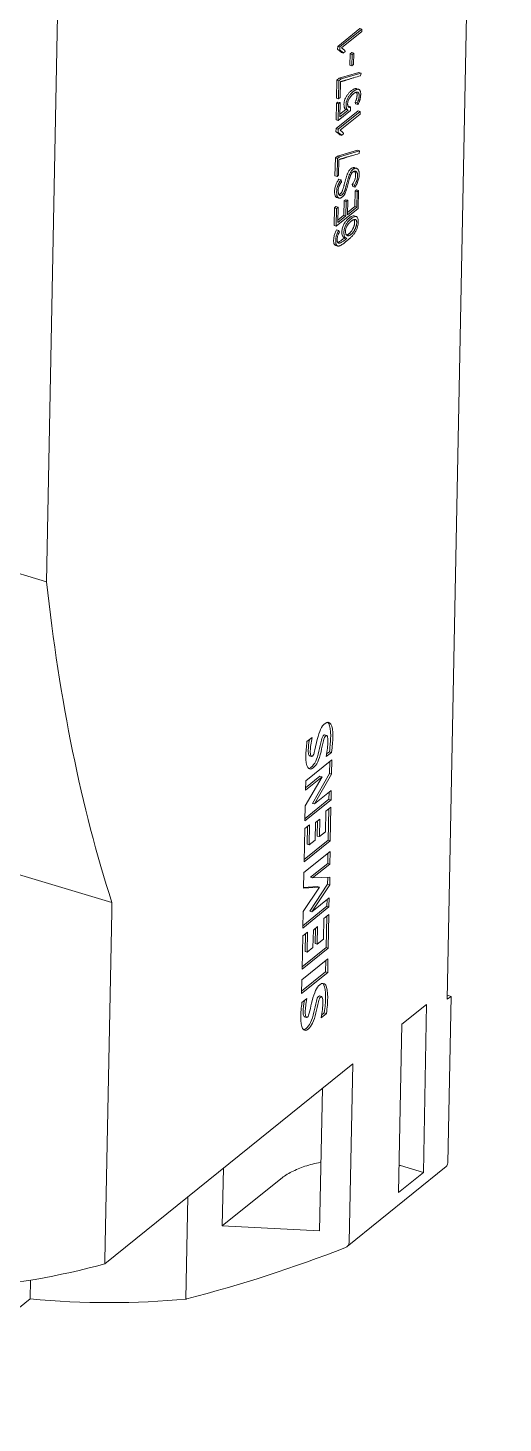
# Model space of a CAD drawing. Header units: inches. Extents: x 9220 to 92460, y -39241 to 4813.
# Drawn here: x 74517.2 to 74537.8, y -33019.7 to -32958.9 of the extents above; entities that cross this region are included whole.
import ezdxf

# ---------------------------------------------------------------- set-up
doc = ezdxf.new("R2010")
doc.units = ezdxf.units.IN
doc.header["$MEASUREMENT"] = 0

# ---------------------------------------------------------------- blocks, each defined once
blk = doc.blocks.new('A$C24EF5112')
at = {"color": 0, "linetype": 'Continuous', "lineweight": 0, "extrusion": (1.17636e-17, 0.017452, 0.999848)}
for p, q in [((-92.04, 20.25), (-85.83, 339.69)), ((-132.43, 284.98), (-136.67, 66.76)), ((-101.79, 128.4), (-104.25, 126.41)), ((-101.56, 128.33), (-104.02, 126.34)), ((-103.81, 126.24), (-101.56, 128.05)), ((-101.79, 128.4), (-101.56, 128.33)), ((-101.56, 128.05), (-101.56, 128.33)), ((-104.25, 126.41), (-104.26, 126.06)), ((-104.26, 126.06), (-104.02, 125.99)), ((-104.26, 126.06), (-104.23, 126.05)), ((-104.25, 126.41), (-104.02, 126.34)), ((-104.02, 126.34), (-104.02, 125.99)), ((-104.02, 125.99), (-104, 125.98)), ((-103.83, 125.74), (-103.83, 125.72)), ((-103.6, 125.65), (-103.83, 125.72)), ((-103.61, 125.67), (-103.43, 125.83)), ((-103.6, 125.65), (-103.6, 125.67)), ((-102.86, 125.58), (-102.89, 124.31)), ((-102.69, 125.72), (-102.86, 125.58)), ((-102.86, 125.58), (-102.63, 125.51)), ((-102.69, 125.72), (-102.46, 125.65)), ((-102.63, 125.51), (-102.66, 124.24)), ((-102.66, 124.24), (-102.48, 124.39)), ((-102.46, 125.65), (-102.63, 125.51)), ((-102.48, 124.39), (-102.46, 125.65)), ((-104.09, 122.85), (-104.34, 122.65)), ((-101.88, 123.51), (-104.09, 122.85)), ((-104.09, 122.85), (-103.86, 122.78)), ((-101.65, 123.44), (-103.86, 122.78)), ((-102.89, 124.31), (-102.66, 124.24)), ((-101.88, 123.51), (-101.65, 123.44)), ((-101.71, 123.13), (-101.65, 123.44)), ((-104.34, 122.65), (-104.38, 120.65)), ((-104.34, 122.65), (-104.11, 122.58)), ((-104.11, 122.58), (-104.15, 120.58)), ((-103.86, 122.78), (-104.11, 122.58)), ((-103.97, 120.72), (-103.94, 122.44)), ((-103.94, 122.44), (-103.89, 122.48)), ((-102.15, 121.69), (-101.92, 121.62)), ((-104.39, 120.07), (-104.42, 118.23)), ((-104.22, 120.21), (-104.39, 120.07)), ((-104.39, 120.07), (-104.15, 120)), ((-104.38, 120.65), (-104.15, 120.58)), ((-104.22, 120.21), (-103.98, 120.14)), ((-104.15, 120), (-104.19, 118.16)), ((-104.15, 120.58), (-103.97, 120.72)), ((-103.98, 120.14), (-104.15, 120)), ((-104.01, 118.57), (-103.98, 120.14)), ((-103.06, 119.74), (-103.1, 119.72)), ((-103.06, 119.74), (-102.82, 119.67)), ((-102.32, 120.19), (-102.09, 120.12)), ((-102.32, 120.19), (-102.25, 119.99)), ((-102.25, 119.99), (-102.02, 119.92)), ((-102.09, 120.12), (-102.02, 119.92)), ((-101.97, 119.22), (-104.43, 117.24)), ((-104.42, 118.23), (-104.19, 118.16)), ((-101.74, 119.15), (-104.2, 117.17)), ((-104.19, 118.16), (-102.83, 119.25)), ((-103.33, 119.38), (-104.01, 118.84)), ((-103.1, 119.31), (-104.01, 118.57)), ((-103.99, 117.06), (-101.74, 118.87)), ((-103.33, 119.38), (-103.1, 119.31)), ((-102.82, 119.67), (-102.9, 119.64)), ((-102.83, 119.25), (-102.82, 119.67)), ((-101.97, 119.22), (-101.74, 119.15)), ((-101.74, 118.87), (-101.74, 119.15)), ((-104.43, 117.24), (-104.44, 116.89)), ((-104.44, 116.89), (-104.2, 116.82)), ((-104.44, 116.89), (-104.41, 116.87)), ((-104.43, 117.24), (-104.2, 117.17)), ((-104.2, 117.17), (-104.2, 116.82)), ((-104.2, 116.82), (-104.18, 116.8)), ((-104.01, 116.57), (-104.01, 116.54)), ((-103.78, 116.5), (-103.61, 116.66)), ((-103.77, 116.47), (-104.01, 116.54)), ((-103.77, 116.47), (-103.78, 116.5)), ((-104.51, 113.99), (-104.55, 111.99)), ((-104.26, 114.19), (-104.51, 113.99)), ((-104.51, 113.99), (-104.28, 113.92)), ((-104.28, 113.92), (-104.31, 111.92)), ((-104.03, 114.12), (-104.28, 113.92)), ((-102.05, 114.85), (-104.26, 114.19)), ((-104.26, 114.19), (-104.03, 114.12)), ((-104.14, 112.06), (-104.11, 113.78)), ((-104.11, 113.78), (-104.06, 113.82)), ((-101.81, 114.78), (-104.03, 114.12)), ((-102.05, 114.85), (-101.81, 114.78)), ((-101.87, 114.47), (-101.81, 114.78)), ((-104.55, 111.99), (-104.31, 111.92)), ((-104.31, 111.92), (-104.14, 112.06)), ((-102.38, 112.89), (-102.14, 112.82)), ((-104.11, 111.6), (-103.87, 111.53)), ((-103.83, 111.29), (-103.87, 111.53)), ((-102.63, 111.03), (-102.39, 110.96)), ((-102.63, 111.03), (-102.58, 110.79)), ((-102.58, 110.79), (-102.35, 110.72)), ((-102.39, 110.96), (-102.35, 110.72)), ((-102.15, 110.41), (-102.32, 110.28)), ((-102.15, 110.41), (-101.92, 110.34)), ((-104.35, 109.57), (-104.11, 109.5)), ((-103.54, 109.19), (-103.57, 107.59)), ((-103.36, 109.33), (-103.54, 109.19)), ((-103.54, 109.19), (-103.3, 109.12)), ((-103.36, 109.33), (-103.13, 109.26)), ((-103.3, 109.12), (-103.33, 107.52)), ((-103.13, 109.26), (-103.3, 109.12)), ((-103.16, 107.65), (-103.13, 109.26)), ((-102.32, 110.28), (-102.35, 108.56)), ((-102.32, 110.28), (-102.09, 110.21)), ((-102.09, 110.21), (-102.12, 108.49)), ((-101.92, 110.34), (-102.09, 110.21)), ((-101.96, 108.35), (-101.92, 110.34)), ((-104.61, 108.43), (-104.65, 106.44)), ((-104.44, 108.57), (-104.61, 108.43)), ((-104.61, 108.43), (-104.38, 108.36)), ((-104.44, 108.57), (-104.21, 108.5)), ((-104.38, 108.36), (-104.42, 106.37)), ((-104.42, 106.37), (-101.96, 108.35)), ((-104.21, 108.5), (-104.38, 108.36)), ((-104.24, 106.79), (-104.21, 108.5)), ((-103.33, 107.52), (-104.24, 106.79)), ((-103.57, 107.59), (-104.23, 107.05)), ((-103.57, 107.59), (-103.33, 107.52)), ((-102.35, 108.56), (-103.16, 107.91)), ((-102.12, 108.49), (-103.16, 107.65)), ((-102.41, 107.52), (-102.18, 107.45)), ((-102.35, 108.56), (-102.12, 108.49)), ((-104.65, 106.44), (-104.42, 106.37)), ((-104.37, 105.98), (-104.14, 105.91)), ((-104.06, 105.72), (-104.14, 105.91)), ((-103.78, 105.73), (-103.78, 105.63)), ((-103.37, 105.72), (-103.37, 105.81)), ((-104.49, 104.24), (-104.26, 104.17)), ((-103.55, 105.66), (-103.55, 105.56)), ((-103.52, 105.1), (-103.29, 105.03)), ((-149.31, 70.57), (-136.67, 66.76)), ((-107.67, 48.98), (-107.1, 49.43)), ((-106.8, 48.04), (-106.52, 49.18)), ((-105.71, 49.71), (-105.47, 49.64)), ((-107.8, 44.58), (-104.9, 46.93)), ((-107.39, 47.38), (-107.15, 47.31)), ((-104.94, 47.76), (-105.53, 47.29)), ((-105.17, 47.83), (-105.48, 47.59)), ((-105.17, 47.83), (-104.94, 47.76)), ((-105.13, 46.74), (-105.16, 45.39)), ((-104.9, 46.93), (-104.93, 45.32)), ((-106.22, 45.11), (-107.82, 43.82)), ((-105.16, 45.39), (-107.06, 42.08)), ((-104.93, 45.32), (-106.83, 42.01)), ((-106.22, 45.11), (-105.99, 45.04)), ((-105.16, 45.39), (-104.93, 45.32)), ((-107.86, 41.8), (-105.99, 45.04)), ((-105.99, 45.04), (-107.82, 43.56)), ((-107.82, 43.56), (-107.8, 44.58)), ((-104.98, 42.49), (-107.89, 40.15)), ((-105.22, 42.56), (-107.88, 40.41)), ((-107.06, 42.08), (-106.83, 42.01)), ((-106.83, 42.01), (-104.96, 43.52)), ((-105.2, 43.32), (-105.22, 42.56)), ((-105.22, 42.56), (-104.98, 42.49)), ((-104.96, 43.52), (-104.98, 42.49)), ((-107.89, 40.15), (-107.86, 41.8)), ((-105.61, 38.91), (-105.56, 41.2)), ((-105.56, 41.2), (-105, 41.65)), ((-105.24, 41.46), (-105.31, 37.97)), ((-105, 41.65), (-105.07, 37.9)), ((-107.98, 35.56), (-107.91, 39.27)), ((-107.91, 39.27), (-107.37, 39.7)), ((-107.61, 39.51), (-107.64, 37.53)), ((-107.37, 39.7), (-107.41, 37.46)), ((-106.77, 37.98), (-106.73, 39.93)), ((-106.73, 39.93), (-106.25, 40.32)), ((-106.48, 40.13), (-106.52, 38.44)), ((-106.25, 40.32), (-106.29, 38.37)), ((-106.29, 38.37), (-105.61, 38.91)), ((-105.07, 37.9), (-107.98, 35.56)), ((-105.31, 37.97), (-107.97, 35.82)), ((-107.64, 37.53), (-107.41, 37.46)), ((-107.41, 37.46), (-106.77, 37.98)), ((-106.52, 38.44), (-106.29, 38.37)), ((-105.31, 37.97), (-105.07, 37.9)), ((-108, 34.38), (-105.1, 36.73)), ((-105.33, 36.54), (-105.36, 35.38)), ((-105.1, 36.73), (-105.12, 35.31)), ((-142.04, 34.84), (-129.39, 31.03)), ((-108.04, 32.63), (-108, 34.38)), ((-105.36, 35.38), (-107.27, 33.84)), ((-105.12, 35.31), (-107.04, 33.77)), ((-105.36, 35.38), (-105.12, 35.31)), ((-108.09, 30.04), (-106.28, 32.74)), ((-106.28, 32.74), (-108.04, 32.63)), ((-106.52, 32.81), (-108.03, 32.71)), ((-105.37, 33.06), (-107.35, 30.08)), ((-107.27, 33.84), (-107.04, 33.77)), ((-105.14, 32.99), (-107.11, 30.01)), ((-107.04, 33.77), (-105.13, 33.86)), ((-106.52, 32.81), (-106.28, 32.74)), ((-105.36, 33.85), (-105.37, 33.06)), ((-105.37, 33.06), (-105.14, 32.99)), ((-105.13, 33.86), (-105.14, 32.99)), ((-107.11, 30.01), (-105.2, 31.56)), ((-105.43, 31.37), (-105.45, 30.61)), ((-105.2, 31.56), (-105.22, 30.54)), ((-129.41, 29.99), (-130.17, -8.79)), ((-129.39, 31.03), (-129.41, 29.99)), ((-105.45, 30.61), (-108.12, 28.45)), ((-105.22, 30.54), (-108.12, 28.19)), ((-108.12, 28.19), (-108.09, 30.04)), ((-107.35, 30.08), (-107.11, 30.01)), ((-105.8, 29.24), (-105.23, 29.7)), ((-105.45, 30.61), (-105.22, 30.54)), ((-105.23, 29.7), (-105.31, 25.94)), ((-106.96, 27.96), (-106.48, 28.35)), ((-106.72, 28.16), (-106.75, 26.47)), ((-106.48, 28.35), (-106.52, 26.4)), ((-105.84, 26.95), (-105.8, 29.24)), ((-105.47, 29.51), (-105.54, 26.01)), ((-108.21, 23.6), (-108.14, 27.31)), ((-108.14, 27.31), (-107.6, 27.74)), ((-107.84, 27.55), (-107.88, 25.56)), ((-107.6, 27.74), (-107.64, 25.49)), ((-107, 26.01), (-106.96, 27.96)), ((-106.75, 26.47), (-106.52, 26.4)), ((-106.52, 26.4), (-105.84, 26.95)), ((-105.54, 26.01), (-108.21, 23.86)), ((-105.31, 25.94), (-108.21, 23.6)), ((-107.88, 25.56), (-107.64, 25.49)), ((-107.64, 25.49), (-107, 26.01)), ((-105.54, 26.01), (-105.31, 25.94)), ((-105.59, 23.32), (-108.26, 21.17)), ((-108.23, 22.43), (-105.33, 24.77)), ((-105.57, 24.58), (-105.59, 23.32)), ((-105.59, 23.32), (-105.36, 23.25)), ((-105.33, 24.77), (-105.36, 23.25)), ((-105.36, 23.25), (-108.26, 20.91)), ((-108.26, 20.91), (-108.23, 22.43)), ((-108.23, 19.89), (-107.67, 20.34)), ((-106.27, 20.62), (-106.03, 20.55)), ((-91.63, 20.58), (-92.04, 20.25)), ((-92.03, 20.7), (-91.63, 20.58)), ((-91.99, 2.03), (-91.63, 20.58)), ((-105.5, 18.67), (-106.1, 18.19)), ((-105.74, 18.74), (-106.04, 18.49)), ((-105.74, 18.74), (-105.5, 18.67)), ((-97.09, 17.48), (-94.35, 19.69)), ((-94.35, 19.69), (-94.71, 0.95)), ((-107.95, 18.31), (-107.71, 18.24)), ((-97.09, 17.48), (-97.46, -1.26)), ((-130.17, -9.2), (-102.58, 13.05)), ((-102.58, 13.05), (-102.97, -6.82)), ((-105.95, 10.33), (-106.26, -5.53)), ((-103.21, -7.28), (-92.18, 1.61)), ((-94.71, 0.95), (-97.27, 1.72)), ((-117.1, -5), (-116.97, 1.45)), ((-110.58, 0.26), (-117.1, -5)), ((-97.46, -1.26), (-94.71, 0.95)), ((-121.17, -13.11), (-120.95, -1.76)), ((-117.1, -5), (-106.26, -5.53)), ((-130.17, -8.79), (-130.17, -9.2)), ((-138.44, -11.03), (-138.48, -13.12)), ((-155.64, -26.96), (-138.48, -13.12)), ((-121.08, -13.13), (-121.17, -13.11)), ((-121.17, -13.11), (-121.06, -13.11)), ((-121.06, -13.11), (-121.08, -13.13))]:
    blk.add_line(p, q, dxfattribs=at)
at = {"color": 0, "linetype": 'Continuous', "lineweight": 0}
for centre, major_axis, ratio, start_param, end_param in [((-28.32, 191.13), (62.3, 206.82), 0.437606, 2.340584, 2.576724), ((-92.69, 2.24), (0.508, -0.631), 0.75727, 0, 0.734265), ((-168.63, 88.2), (135.13, -12.87), 0.781976, 5.145439, 5.288633), ((-103.87, -6.78), (0.901, -0.086), 0.781976, 5.288633, 6.342277), ((-180.45, 98.63), (76.27, -94.58), 0.75727, 5.801958, 5.967689), ((-157.38, 97.28), (-76.27, 94.58), 0.75727, 2.50642, 2.679021)]:
    blk.add_ellipse(centre, major_axis=major_axis, ratio=ratio, start_param=start_param, end_param=end_param, dxfattribs=at)
for points, knots in [([(-104.23, 126.05), (-104.22, 126.04), (-104.2, 126.03), (-104.19, 126.02), (-104.17, 126.01), (-104.16, 126), (-104.14, 125.99), (-104.13, 125.97), (-104.11, 125.96), (-104.1, 125.95), (-104.08, 125.94), (-104.07, 125.93), (-104.05, 125.92), (-104.04, 125.91), (-104.02, 125.9), (-104.01, 125.89), (-104, 125.88), (-103.98, 125.87), (-103.97, 125.86), (-103.96, 125.85), (-103.95, 125.84), (-103.94, 125.83), (-103.92, 125.82), (-103.91, 125.81), (-103.9, 125.8), (-103.89, 125.79), (-103.89, 125.78), (-103.88, 125.78), (-103.87, 125.77), (-103.86, 125.76), (-103.85, 125.75), (-103.85, 125.75), (-103.85, 125.74), (-103.84, 125.73)], [0, 0, 0, 0, 0.110257, 0.110257, 0.110257, 0.221895, 0.221895, 0.221895, 0.334919, 0.334919, 0.334919, 0.445735, 0.445735, 0.445735, 0.55076, 0.55076, 0.55076, 0.649951, 0.649951, 0.649951, 0.741826, 0.741826, 0.741826, 0.824978, 0.824978, 0.824978, 0.899476, 0.899476, 0.899476, 0.961811, 0.961811, 0.961811, 1, 1, 1, 1]), ([(-104, 125.98), (-103.98, 125.97), (-103.97, 125.96), (-103.95, 125.95), (-103.94, 125.94), (-103.92, 125.93), (-103.91, 125.92), (-103.89, 125.9), (-103.88, 125.89), (-103.86, 125.88), (-103.85, 125.87), (-103.83, 125.86), (-103.82, 125.85), (-103.8, 125.84), (-103.79, 125.83), (-103.78, 125.82), (-103.76, 125.81), (-103.75, 125.8), (-103.74, 125.79), (-103.73, 125.78), (-103.71, 125.77), (-103.7, 125.76), (-103.69, 125.75), (-103.68, 125.74), (-103.67, 125.73), (-103.66, 125.72), (-103.65, 125.71), (-103.64, 125.71), (-103.64, 125.7), (-103.63, 125.69), (-103.62, 125.68), (-103.62, 125.68), (-103.61, 125.67), (-103.61, 125.66)], [0, 0, 0, 0, 0.110257, 0.110257, 0.110257, 0.221895, 0.221895, 0.221895, 0.334919, 0.334919, 0.334919, 0.445735, 0.445735, 0.445735, 0.55076, 0.55076, 0.55076, 0.649951, 0.649951, 0.649951, 0.741826, 0.741826, 0.741826, 0.824978, 0.824978, 0.824978, 0.899476, 0.899476, 0.899476, 0.961811, 0.961811, 0.961811, 1, 1, 1, 1]), ([(-103.43, 125.83), (-103.43, 125.84), (-103.43, 125.86), (-103.43, 125.89), (-103.44, 125.91), (-103.46, 125.93), (-103.48, 125.96), (-103.51, 126), (-103.55, 126.03), (-103.6, 126.07), (-103.68, 126.14), (-103.76, 126.2), (-103.81, 126.24)], [0, 0, 0, 0, 0.035783, 0.058948, 0.090524, 0.136278, 0.196778, 0.274254, 0.370853, 0.486665, 0.627316, 1, 1, 1, 1]), ([(-103.89, 122.48), (-103.89, 122.48), (-103.87, 122.48), (-103.84, 122.49), (-103.78, 122.51), (-103.71, 122.53), (-103.63, 122.55), (-103.53, 122.58), (-103.43, 122.61), (-103.31, 122.65), (-103.18, 122.69), (-103.05, 122.73), (-102.92, 122.77), (-102.72, 122.83), (-102.32, 122.95), (-101.95, 123.06), (-101.71, 123.13)], [0, 0, 0, 0, 0.006652, 0.022254, 0.046809, 0.078938, 0.117263, 0.161784, 0.211381, 0.264935, 0.322447, 0.382378, 0.44319, 0.504883, 0.657125, 1, 1, 1, 1]), ([(-102.15, 121.69), (-102.16, 121.7), (-102.2, 121.71), (-102.27, 121.71), (-102.37, 121.69), (-102.47, 121.65), (-102.58, 121.58), (-102.74, 121.46), (-102.93, 121.29), (-103.14, 121.05), (-103.31, 120.8), (-103.45, 120.52), (-103.53, 120.24), (-103.55, 120.03), (-103.55, 119.88), (-103.54, 119.79), (-103.54, 119.72), (-103.52, 119.65), (-103.51, 119.59), (-103.49, 119.54), (-103.47, 119.5), (-103.44, 119.46), (-103.42, 119.43), (-103.38, 119.4), (-103.35, 119.38), (-103.33, 119.38)], [0.3496893, 0.3496893, 0.3496893, 0.3496893, 0.3644339, 0.3920136, 0.4214061, 0.4526536, 0.4858341, 0.5212506, 0.5946893, 0.6571926, 0.7106129, 0.7565352, 0.7980998, 0.8411595, 0.8584405, 0.8746489, 0.8899008, 0.9042852, 0.9178677, 0.9307683, 0.9431669, 0.9551945, 0.9669284, 0.9783287, 1, 1, 1, 1]), ([(-102.02, 119.92), (-101.97, 119.99), (-101.9, 120.11), (-101.83, 120.28), (-101.79, 120.39), (-101.76, 120.5), (-101.73, 120.61), (-101.71, 120.71), (-101.7, 120.8), (-101.69, 120.88), (-101.69, 120.96), (-101.69, 121.02), (-101.68, 121.1), (-101.69, 121.21), (-101.7, 121.33), (-101.73, 121.43), (-101.77, 121.51), (-101.82, 121.58), (-101.88, 121.62), (-101.96, 121.64), (-102.04, 121.64), (-102.13, 121.62), (-102.24, 121.58), (-102.35, 121.51), (-102.51, 121.39), (-102.7, 121.22), (-102.91, 120.98), (-103.08, 120.73), (-103.21, 120.45), (-103.3, 120.17), (-103.32, 119.96), (-103.32, 119.81), (-103.31, 119.72), (-103.3, 119.65), (-103.29, 119.58), (-103.28, 119.52), (-103.26, 119.47), (-103.23, 119.43), (-103.21, 119.39), (-103.19, 119.36), (-103.15, 119.33), (-103.12, 119.31), (-103.1, 119.31)], [0, 0, 0, 0, 0.046538, 0.066601, 0.085197, 0.102578, 0.119001, 0.134538, 0.149126, 0.162901, 0.175364, 0.185898, 0.194508, 0.218806, 0.242394, 0.265886, 0.289495, 0.313437, 0.338312, 0.364434, 0.392014, 0.421406, 0.452654, 0.485834, 0.521251, 0.594689, 0.657193, 0.710613, 0.756535, 0.7981, 0.84116, 0.85844, 0.874649, 0.889901, 0.904285, 0.917868, 0.930768, 0.943167, 0.955194, 0.966928, 0.978329, 1, 1, 1, 1]), ([(-102.9, 119.64), (-102.9, 119.63), (-102.91, 119.63), (-102.93, 119.62), (-102.95, 119.62), (-102.98, 119.61), (-103.01, 119.62), (-103.03, 119.64), (-103.06, 119.66), (-103.09, 119.7), (-103.11, 119.76), (-103.13, 119.83), (-103.14, 119.93), (-103.14, 120.05), (-103.13, 120.17), (-103.11, 120.3), (-103.06, 120.41), (-103.01, 120.53), (-102.94, 120.63), (-102.87, 120.73), (-102.8, 120.82), (-102.73, 120.9), (-102.66, 120.98), (-102.59, 121.04), (-102.53, 121.1), (-102.46, 121.15), (-102.39, 121.21), (-102.31, 121.25), (-102.23, 121.29), (-102.16, 121.31), (-102.1, 121.32), (-102.04, 121.32), (-101.98, 121.29), (-101.94, 121.26), (-101.9, 121.2), (-101.88, 121.13), (-101.86, 121.04), (-101.86, 120.95), (-101.86, 120.87), (-101.86, 120.81), (-101.87, 120.74), (-101.88, 120.68), (-101.89, 120.61), (-101.9, 120.54), (-101.92, 120.47), (-101.95, 120.4), (-101.97, 120.33), (-102.02, 120.23), (-102.06, 120.16), (-102.09, 120.12)], [0, 0, 0, 0, 0.003937, 0.010548, 0.019867, 0.03121, 0.044085, 0.058691, 0.074822, 0.09246, 0.111924, 0.133538, 0.15804, 0.186014, 0.212485, 0.236898, 0.261498, 0.287259, 0.313851, 0.34175, 0.370379, 0.398956, 0.427637, 0.454856, 0.478939, 0.499905, 0.531259, 0.561912, 0.592058, 0.621153, 0.648693, 0.674959, 0.700117, 0.724485, 0.748634, 0.772555, 0.79651, 0.821428, 0.835466, 0.84939, 0.863227, 0.876939, 0.890596, 0.904369, 0.918364, 0.932689, 0.947504, 0.9633, 1, 1, 1, 1]), ([(-102.16, 121.31), (-102.15, 121.3), (-102.13, 121.26), (-102.11, 121.2), (-102.09, 121.11), (-102.09, 121.02), (-102.09, 120.94), (-102.1, 120.88), (-102.1, 120.81), (-102.11, 120.75), (-102.12, 120.68), (-102.14, 120.61), (-102.15, 120.54), (-102.18, 120.47), (-102.2, 120.4), (-102.25, 120.3), (-102.29, 120.23), (-102.32, 120.19)], [0.731052, 0.731052, 0.731052, 0.731052, 0.7486337, 0.7725547, 0.79651, 0.8214279, 0.8354658, 0.8493903, 0.8632269, 0.8769385, 0.8905956, 0.9043687, 0.9183637, 0.9326888, 0.9475043, 0.9633004, 1, 1, 1, 1]), ([(-104.41, 116.87), (-104.39, 116.86), (-104.38, 116.85), (-104.36, 116.84), (-104.35, 116.83), (-104.33, 116.82), (-104.32, 116.81), (-104.3, 116.8), (-104.29, 116.79), (-104.27, 116.78), (-104.26, 116.77), (-104.24, 116.76), (-104.23, 116.75), (-104.22, 116.74), (-104.2, 116.73), (-104.19, 116.72), (-104.18, 116.71), (-104.16, 116.7), (-104.15, 116.68), (-104.14, 116.68), (-104.13, 116.67), (-104.11, 116.66), (-104.1, 116.65), (-104.09, 116.64), (-104.08, 116.63), (-104.07, 116.62), (-104.06, 116.61), (-104.05, 116.6), (-104.05, 116.59), (-104.04, 116.58), (-104.03, 116.58), (-104.03, 116.57), (-104.02, 116.56), (-104.02, 116.56)], [0, 0, 0, 0, 0.110257, 0.110257, 0.110257, 0.221895, 0.221895, 0.221895, 0.334919, 0.334919, 0.334919, 0.445735, 0.445735, 0.445735, 0.545198, 0.545198, 0.545198, 0.649951, 0.649951, 0.649951, 0.741826, 0.741826, 0.741826, 0.824978, 0.824978, 0.824978, 0.899476, 0.899476, 0.899476, 0.961811, 0.961811, 0.961811, 1, 1, 1, 1]), ([(-104.18, 116.8), (-104.16, 116.79), (-104.15, 116.78), (-104.13, 116.77), (-104.12, 116.76), (-104.1, 116.75), (-104.09, 116.74), (-104.07, 116.73), (-104.06, 116.72), (-104.04, 116.71), (-104.03, 116.7), (-104.01, 116.69), (-104, 116.68), (-103.98, 116.67), (-103.97, 116.66), (-103.96, 116.64), (-103.94, 116.63), (-103.93, 116.62), (-103.92, 116.61), (-103.9, 116.61), (-103.89, 116.6), (-103.88, 116.59), (-103.87, 116.58), (-103.86, 116.57), (-103.85, 116.56), (-103.84, 116.55), (-103.83, 116.54), (-103.82, 116.53), (-103.81, 116.52), (-103.81, 116.51), (-103.8, 116.51), (-103.8, 116.5), (-103.79, 116.49), (-103.79, 116.49)], [0, 0, 0, 0, 0.110257, 0.110257, 0.110257, 0.221895, 0.221895, 0.221895, 0.334919, 0.334919, 0.334919, 0.445735, 0.445735, 0.445735, 0.55076, 0.55076, 0.55076, 0.649951, 0.649951, 0.649951, 0.741826, 0.741826, 0.741826, 0.824978, 0.824978, 0.824978, 0.899476, 0.899476, 0.899476, 0.961811, 0.961811, 0.961811, 1, 1, 1, 1]), ([(-103.61, 116.66), (-103.61, 116.66), (-103.61, 116.67), (-103.61, 116.69), (-103.61, 116.71), (-103.62, 116.73), (-103.63, 116.76), (-103.66, 116.79), (-103.69, 116.82), (-103.73, 116.86), (-103.77, 116.9), (-103.86, 116.97), (-103.94, 117.02), (-103.99, 117.06)], [0, 0, 0, 0, 0.016199, 0.035783, 0.058948, 0.090524, 0.136278, 0.196778, 0.274254, 0.370853, 0.486665, 0.627316, 1, 1, 1, 1]), ([(-104.06, 113.82), (-104.05, 113.82), (-104.04, 113.82), (-104, 113.83), (-103.95, 113.85), (-103.88, 113.87), (-103.8, 113.89), (-103.7, 113.92), (-103.59, 113.95), (-103.48, 113.99), (-103.35, 114.03), (-103.22, 114.07), (-103.09, 114.11), (-102.89, 114.17), (-102.48, 114.29), (-102.12, 114.4), (-101.87, 114.47)], [0, 0, 0, 0, 0.006652, 0.022254, 0.046809, 0.078938, 0.117263, 0.161784, 0.211381, 0.264935, 0.322447, 0.382378, 0.44319, 0.504883, 0.657125, 1, 1, 1, 1]), ([(-103.87, 111.53), (-103.97, 111.41), (-104.1, 111.21), (-104.23, 110.9), (-104.31, 110.67), (-104.35, 110.44), (-104.37, 110.23), (-104.36, 110.06), (-104.35, 109.92), (-104.33, 109.79), (-104.3, 109.69), (-104.25, 109.61), (-104.2, 109.55), (-104.14, 109.51), (-104.07, 109.49), (-103.99, 109.49), (-103.91, 109.52), (-103.82, 109.56), (-103.73, 109.63), (-103.64, 109.71), (-103.57, 109.79), (-103.5, 109.9), (-103.44, 110.01), (-103.39, 110.12), (-103.34, 110.25), (-103.29, 110.38), (-103.25, 110.52), (-103.21, 110.66), (-103.17, 110.81), (-103.13, 110.96), (-103.09, 111.11), (-103.05, 111.25), (-103.01, 111.39), (-102.98, 111.52), (-102.94, 111.65), (-102.91, 111.77), (-102.87, 111.89), (-102.83, 112), (-102.79, 112.1), (-102.74, 112.19), (-102.69, 112.28), (-102.63, 112.35), (-102.57, 112.41), (-102.51, 112.45), (-102.45, 112.48), (-102.39, 112.51), (-102.32, 112.52), (-102.27, 112.51), (-102.21, 112.5), (-102.16, 112.46), (-102.12, 112.41), (-102.08, 112.33), (-102.05, 112.24), (-102.03, 112.11), (-102.03, 111.91), (-102.07, 111.47), (-102.27, 111.1), (-102.39, 110.96)], [0, 0, 0, 0, 0.057709, 0.083455, 0.108017, 0.132136, 0.157316, 0.176832, 0.195349, 0.213146, 0.230289, 0.246867, 0.263247, 0.279721, 0.296538, 0.314007, 0.332153, 0.351021, 0.37089, 0.387668, 0.402929, 0.417121, 0.430938, 0.444821, 0.458968, 0.473487, 0.488405, 0.503794, 0.519551, 0.535523, 0.551713, 0.567139, 0.582047, 0.596445, 0.610257, 0.623438, 0.636038, 0.648077, 0.65965, 0.670934, 0.682389, 0.694722, 0.708359, 0.719459, 0.731461, 0.744468, 0.757945, 0.771446, 0.785173, 0.799156, 0.813498, 0.828472, 0.844151, 0.860879, 0.879173, 0.919514, 1, 1, 1, 1]), ([(-102.35, 110.72), (-102.3, 110.79), (-102.21, 110.92), (-102.09, 111.14), (-101.99, 111.37), (-101.91, 111.62), (-101.87, 111.87), (-101.85, 112.09), (-101.86, 112.28), (-101.87, 112.42), (-101.91, 112.55), (-101.95, 112.65), (-102, 112.73), (-102.07, 112.78), (-102.13, 112.82), (-102.21, 112.83), (-102.29, 112.83), (-102.38, 112.8), (-102.47, 112.76), (-102.56, 112.69), (-102.64, 112.61), (-102.73, 112.52), (-102.8, 112.4), (-102.87, 112.28), (-102.93, 112.15), (-102.98, 112.02), (-103.03, 111.88), (-103.07, 111.73), (-103.11, 111.58), (-103.15, 111.43), (-103.19, 111.27), (-103.24, 111.12), (-103.27, 110.98), (-103.31, 110.85), (-103.34, 110.72), (-103.38, 110.6), (-103.41, 110.49), (-103.44, 110.38), (-103.48, 110.28), (-103.52, 110.19), (-103.56, 110.11), (-103.61, 110.03), (-103.66, 109.97), (-103.73, 109.9), (-103.81, 109.84), (-103.9, 109.8), (-103.98, 109.8), (-104.03, 109.82), (-104.08, 109.85), (-104.12, 109.9), (-104.15, 109.97), (-104.17, 110.05), (-104.18, 110.13), (-104.19, 110.21), (-104.19, 110.29), (-104.19, 110.37), (-104.19, 110.46), (-104.17, 110.56), (-104.15, 110.66), (-104.12, 110.75), (-104.09, 110.84), (-104.06, 110.92), (-104.02, 111), (-103.98, 111.07), (-103.94, 111.14), (-103.89, 111.21), (-103.85, 111.26), (-103.83, 111.29)], [0, 0, 0, 0, 0.030966, 0.059005, 0.085327, 0.111013, 0.137243, 0.165481, 0.186244, 0.206046, 0.22537, 0.24425, 0.262563, 0.280639, 0.298664, 0.316779, 0.33526, 0.353765, 0.371935, 0.390013, 0.408566, 0.425476, 0.441227, 0.456452, 0.47153, 0.486702, 0.502163, 0.517992, 0.534265, 0.550808, 0.567398, 0.584039, 0.598821, 0.613033, 0.626677, 0.639658, 0.651904, 0.663448, 0.674365, 0.684814, 0.694965, 0.70513, 0.715797, 0.727332, 0.748165, 0.766324, 0.782325, 0.796878, 0.810382, 0.823179, 0.835444, 0.847223, 0.858759, 0.869573, 0.879011, 0.887098, 0.898812, 0.909683, 0.920018, 0.930002, 0.93966, 0.94914, 0.958457, 0.967565, 0.976541, 0.9851, 1, 1, 1, 1]), ([(-102.38, 112.89), (-102.4, 112.9), (-102.45, 112.9), (-102.53, 112.9), (-102.61, 112.87), (-102.7, 112.83), (-102.79, 112.76), (-102.88, 112.68), (-102.96, 112.59), (-103.03, 112.47), (-103.1, 112.35), (-103.16, 112.22), (-103.21, 112.09), (-103.26, 111.95), (-103.3, 111.8), (-103.34, 111.65), (-103.38, 111.5), (-103.43, 111.34), (-103.47, 111.19), (-103.51, 111.05), (-103.54, 110.92), (-103.58, 110.79), (-103.61, 110.67), (-103.64, 110.56), (-103.68, 110.45), (-103.71, 110.35), (-103.75, 110.26), (-103.79, 110.18), (-103.84, 110.1), (-103.89, 110.04), (-103.96, 109.97), (-104.04, 109.92), (-104.09, 109.89), (-104.11, 109.89)], [0.3010247, 0.3010247, 0.3010247, 0.3010247, 0.3167793, 0.3352596, 0.3537653, 0.3719353, 0.3900129, 0.4085657, 0.4254761, 0.4412267, 0.4564519, 0.4715297, 0.4867017, 0.5021634, 0.5179921, 0.5342646, 0.5508081, 0.5673984, 0.5840389, 0.5988212, 0.6130334, 0.6266768, 0.6396581, 0.6519043, 0.6634483, 0.674365, 0.6848143, 0.6949649, 0.7051297, 0.7157969, 0.7273319, 0.7481651, 0.7601994, 0.7601994, 0.7601994, 0.7601994]), ([(-102.37, 112.51), (-102.37, 112.5), (-102.34, 112.47), (-102.31, 112.4), (-102.28, 112.31), (-102.26, 112.18), (-102.26, 111.98), (-102.3, 111.54), (-102.5, 111.17), (-102.63, 111.03)], [0.8055385, 0.8055385, 0.8055385, 0.8055385, 0.8134981, 0.8284723, 0.8441507, 0.8608789, 0.879173, 0.9195136, 1, 1, 1, 1]), ([(-104.11, 111.6), (-104.2, 111.48), (-104.33, 111.28), (-104.46, 110.97), (-104.54, 110.74), (-104.58, 110.51), (-104.6, 110.3), (-104.6, 110.13), (-104.58, 109.99), (-104.56, 109.86), (-104.53, 109.76), (-104.49, 109.68), (-104.43, 109.62), (-104.39, 109.58), (-104.36, 109.57), (-104.35, 109.57)], [0, 0, 0, 0, 0.0577086, 0.0834547, 0.1080171, 0.1321365, 0.1573161, 0.1768319, 0.1953492, 0.2131463, 0.230289, 0.246867, 0.2632475, 0.2797213, 0.2861702, 0.2861702, 0.2861702, 0.2861702]), ([(-104.14, 105.91), (-104.2, 105.81), (-104.29, 105.63), (-104.38, 105.37), (-104.43, 105.16), (-104.46, 104.96), (-104.47, 104.78), (-104.47, 104.61), (-104.46, 104.47), (-104.43, 104.37), (-104.39, 104.28), (-104.35, 104.22), (-104.29, 104.18), (-104.23, 104.16), (-104.16, 104.16), (-104.09, 104.17), (-104.01, 104.2), (-103.92, 104.24), (-103.83, 104.29), (-103.73, 104.35), (-103.63, 104.42), (-103.53, 104.5), (-103.43, 104.58), (-103.33, 104.66), (-103.23, 104.73), (-103.14, 104.81), (-103.05, 104.88), (-102.96, 104.96), (-102.87, 105.04), (-102.78, 105.13), (-102.68, 105.22), (-102.59, 105.31), (-102.5, 105.42), (-102.42, 105.53), (-102.33, 105.64), (-102.26, 105.77), (-102.19, 105.9), (-102.12, 106.04), (-102.07, 106.18), (-102.02, 106.34), (-101.99, 106.5), (-101.96, 106.67), (-101.95, 106.89), (-101.96, 107.13), (-102.03, 107.34), (-102.14, 107.46), (-102.3, 107.47), (-102.51, 107.38), (-102.76, 107.21), (-103.01, 106.98), (-103.24, 106.69), (-103.4, 106.4), (-103.49, 106.13), (-103.54, 105.89), (-103.55, 105.73), (-103.55, 105.66)], [0, 0, 0, 0, 0.035351, 0.052641, 0.070007, 0.087537, 0.105836, 0.122051, 0.136675, 0.150047, 0.162678, 0.174979, 0.187254, 0.199768, 0.212702, 0.226232, 0.240378, 0.255083, 0.270403, 0.286276, 0.302615, 0.319435, 0.336499, 0.353562, 0.370625, 0.38459, 0.399189, 0.414421, 0.429947, 0.445441, 0.460922, 0.476237, 0.491257, 0.506028, 0.520372, 0.534189, 0.547649, 0.560869, 0.574059, 0.587532, 0.601661, 0.616973, 0.633878, 0.662801, 0.689253, 0.715957, 0.745696, 0.781059, 0.823683, 0.869069, 0.906279, 0.937829, 0.957674, 0.977891, 1, 1, 1, 1]), ([(-102.41, 107.52), (-102.45, 107.53), (-102.55, 107.53), (-102.75, 107.45), (-102.99, 107.28), (-103.25, 107.05), (-103.47, 106.76), (-103.63, 106.47), (-103.72, 106.2), (-103.77, 105.96), (-103.78, 105.8), (-103.78, 105.73)], [0.723569, 0.723569, 0.723569, 0.723569, 0.7456955, 0.7810592, 0.8236833, 0.8690694, 0.9062793, 0.9378293, 0.9576742, 0.9778908, 1, 1, 1, 1]), ([(-104.37, 105.98), (-104.44, 105.88), (-104.52, 105.7), (-104.61, 105.44), (-104.66, 105.23), (-104.69, 105.03), (-104.7, 104.85), (-104.7, 104.68), (-104.69, 104.54), (-104.66, 104.44), (-104.63, 104.35), (-104.58, 104.29), (-104.53, 104.26), (-104.5, 104.24), (-104.49, 104.24)], [0, 0, 0, 0, 0.0353508, 0.0526413, 0.0700069, 0.087537, 0.105836, 0.1220506, 0.136675, 0.150047, 0.1626783, 0.1749791, 0.1872538, 0.1950039, 0.1950039, 0.1950039, 0.1950039]), ([(-103.22, 105.02), (-103.28, 104.98), (-103.38, 104.89), (-103.54, 104.77), (-103.68, 104.67), (-103.81, 104.58), (-103.92, 104.52), (-104.02, 104.49), (-104.11, 104.47), (-104.18, 104.49), (-104.24, 104.54), (-104.28, 104.63), (-104.3, 104.75), (-104.3, 104.9), (-104.29, 105.05), (-104.27, 105.19), (-104.24, 105.33), (-104.17, 105.52), (-104.11, 105.65), (-104.06, 105.72)], [0, 0, 0, 0, 0.09367, 0.180109, 0.259345, 0.331314, 0.396184, 0.454409, 0.506543, 0.553702, 0.597602, 0.641479, 0.689522, 0.744368, 0.788641, 0.830978, 0.872819, 0.914432, 1, 1, 1, 1]), ([(-103.37, 105.81), (-103.38, 105.86), (-103.37, 105.96), (-103.34, 106.12), (-103.27, 106.31), (-103.15, 106.52), (-102.97, 106.74), (-102.82, 106.88), (-102.7, 106.96), (-102.64, 107.01), (-102.57, 107.05), (-102.5, 107.09), (-102.43, 107.11), (-102.36, 107.13), (-102.3, 107.12), (-102.24, 107.09), (-102.19, 107.05), (-102.15, 106.97), (-102.13, 106.85), (-102.13, 106.72), (-102.14, 106.59), (-102.16, 106.47), (-102.19, 106.35), (-102.23, 106.23), (-102.28, 106.12), (-102.33, 106.01), (-102.39, 105.9), (-102.45, 105.8), (-102.51, 105.71), (-102.58, 105.63), (-102.64, 105.56), (-102.71, 105.5), (-102.77, 105.45), (-102.83, 105.41), (-102.89, 105.38), (-102.94, 105.35), (-102.98, 105.33), (-103.03, 105.32), (-103.07, 105.31), (-103.1, 105.32), (-103.14, 105.32), (-103.17, 105.33), (-103.2, 105.35), (-103.25, 105.37), (-103.31, 105.43), (-103.36, 105.55), (-103.37, 105.66), (-103.37, 105.72)], [0, 0, 0, 0, 0.026498, 0.050448, 0.07357, 0.115845, 0.169296, 0.23727, 0.254601, 0.273792, 0.294874, 0.316769, 0.338538, 0.360385, 0.381995, 0.403291, 0.424803, 0.446894, 0.470768, 0.497762, 0.517128, 0.535892, 0.554796, 0.573961, 0.593167, 0.612702, 0.632513, 0.652523, 0.67297, 0.693225, 0.712615, 0.731336, 0.751058, 0.769216, 0.785849, 0.801234, 0.815654, 0.829178, 0.842008, 0.854321, 0.866175, 0.877915, 0.889862, 0.902036, 0.936001, 0.967755, 1, 1, 1, 1]), ([(-102.43, 107.11), (-102.43, 107.11), (-102.41, 107.09), (-102.39, 107.04), (-102.37, 106.92), (-102.36, 106.79), (-102.37, 106.66), (-102.39, 106.54), (-102.42, 106.42), (-102.46, 106.3), (-102.51, 106.19), (-102.56, 106.08), (-102.62, 105.97), (-102.68, 105.87), (-102.74, 105.78), (-102.81, 105.7), (-102.87, 105.63), (-102.94, 105.57), (-103, 105.52), (-103.06, 105.48), (-103.12, 105.45), (-103.17, 105.42), (-103.22, 105.4), (-103.25, 105.39), (-103.26, 105.39), (-103.27, 105.39)], [0.4247675, 0.4247675, 0.4247675, 0.4247675, 0.4248026, 0.4468944, 0.4707678, 0.4977616, 0.5171278, 0.5358917, 0.5547964, 0.5739606, 0.5931665, 0.6127016, 0.6325126, 0.6525226, 0.6729703, 0.6932246, 0.7126153, 0.7313357, 0.7510578, 0.7692156, 0.7858487, 0.8012337, 0.8156537, 0.8291779, 0.8317293, 0.8317293, 0.8317293, 0.8317293]), ([(-103.46, 105.08), (-103.52, 105.04), (-103.62, 104.96), (-103.77, 104.84), (-103.91, 104.74), (-104.04, 104.65), (-104.15, 104.6), (-104.22, 104.57), (-104.24, 104.56)], [0.0060191, 0.0060191, 0.0060191, 0.0060191, 0.0936701, 0.1801087, 0.2593451, 0.3313137, 0.3961836, 0.4472071, 0.4472071, 0.4472071, 0.4472071]), ([(-103.78, 105.63), (-103.78, 105.55), (-103.76, 105.39), (-103.69, 105.22), (-103.61, 105.15), (-103.55, 105.11), (-103.53, 105.1), (-103.52, 105.1)], [0, 0, 0, 0, 0.2469789, 0.4888763, 0.7460205, 0.8304379, 0.8734913, 0.8734913, 0.8734913, 0.8734913]), ([(-103.55, 105.56), (-103.55, 105.48), (-103.53, 105.32), (-103.46, 105.15), (-103.37, 105.08), (-103.31, 105.04), (-103.27, 105.02), (-103.24, 105.02), (-103.22, 105.02)], [0, 0, 0, 0, 0.246979, 0.488876, 0.74602, 0.830438, 0.914806, 1, 1, 1, 1]), ([(-106.52, 49.18), (-106.41, 49.65), (-106.29, 50.02), (-106.01, 50.61), (-105.85, 50.83), (-105.39, 51.2), (-105.18, 51.17), (-104.86, 50.63), (-104.78, 50.17), (-104.8, 49.21), (-104.81, 48.93), (-104.85, 48.42), (-104.89, 48.11), (-104.94, 47.76)], [0, 0, 0, 0, 0.166268, 0.166268, 0.333878, 0.333878, 0.563503, 0.563503, 0.792499, 0.792499, 0.895897, 0.895897, 1, 1, 1, 1]), ([(-105.37, 51.12), (-105.33, 51.09), (-105.29, 51.04), (-105.09, 50.7), (-105.01, 50.24), (-105.03, 49.28), (-105.05, 49), (-105.09, 48.49), (-105.12, 48.18), (-105.17, 47.83)], [0.5080652, 0.5080652, 0.5080652, 0.5080652, 0.5635033, 0.5635033, 0.7924986, 0.7924986, 0.895897, 0.895897, 1, 1, 1, 1]), ([(-107.39, 49.2), (-107.47, 48.73), (-107.52, 48.33), (-107.53, 47.76), (-107.51, 47.58), (-107.44, 47.43), (-107.42, 47.39), (-107.39, 47.38)], [0.0633107, 0.0633107, 0.0633107, 0.0633107, 0.3653686, 0.3653686, 0.5914017, 0.5914017, 0.7093474, 0.7093474, 0.7093474, 0.7093474]), ([(-107.1, 49.43), (-107.22, 48.83), (-107.29, 48.33), (-107.3, 47.69), (-107.28, 47.51), (-107.19, 47.31), (-107.13, 47.28), (-107, 47.39), (-106.95, 47.46), (-106.91, 47.56)], [0, 0, 0, 0, 0.365369, 0.365369, 0.591402, 0.591402, 0.817435, 0.817435, 1, 1, 1, 1]), ([(-105.71, 49.71), (-105.74, 49.71), (-105.77, 49.7), (-105.91, 49.59), (-106, 49.4), (-106.15, 48.72), (-106.24, 48.31), (-106.33, 47.9)], [0.4541125, 0.4541125, 0.4541125, 0.4541125, 0.5173251, 0.5173251, 0.7122935, 0.7122935, 1, 1, 1, 1]), ([(-105.53, 47.29), (-105.41, 47.95), (-105.34, 48.52), (-105.33, 49.24), (-105.35, 49.43), (-105.44, 49.64), (-105.49, 49.67), (-105.68, 49.52), (-105.77, 49.33), (-105.92, 48.65), (-106.01, 48.24), (-106.1, 47.83)], [0, 0, 0, 0, 0.246304, 0.246304, 0.382745, 0.382745, 0.517325, 0.517325, 0.712294, 0.712294, 1, 1, 1, 1]), ([(-106.1, 47.83), (-106.21, 47.35), (-106.33, 46.97), (-106.6, 46.42), (-106.77, 46.2), (-107.24, 45.82), (-107.44, 45.84), (-107.74, 46.34), (-107.81, 46.79), (-107.8, 47.62), (-107.78, 47.85), (-107.76, 48.1)], [0, 0, 0, 0, 0.199802, 0.199802, 0.399817, 0.399817, 0.659836, 0.659836, 0.918552, 0.918552, 1, 1, 1, 1]), ([(-106.33, 47.9), (-106.44, 47.42), (-106.56, 47.04), (-106.83, 46.49), (-107, 46.27), (-107.31, 46.02), (-107.4, 45.97), (-107.49, 45.96)], [0, 0, 0, 0, 0.1998018, 0.1998018, 0.3998168, 0.3998168, 0.5012983, 0.5012983, 0.5012983, 0.5012983]), ([(-107.36, 18.95), (-107.27, 19.33), (-107.18, 19.71), (-106.86, 21), (-106.59, 21.6), (-105.96, 22.1), (-105.74, 22.08), (-105.42, 21.56), (-105.35, 21.09), (-105.37, 20.12), (-105.38, 19.84), (-105.42, 19.32), (-105.45, 19.02), (-105.5, 18.67)], [0, 0, 0, 0, 0.107688, 0.107688, 0.367228, 0.367228, 0.583758, 0.583758, 0.800289, 0.800289, 0.899805, 0.899805, 1, 1, 1, 1]), ([(-105.93, 22.03), (-105.89, 21.99), (-105.85, 21.95), (-105.65, 21.63), (-105.58, 21.16), (-105.6, 20.19), (-105.61, 19.91), (-105.65, 19.39), (-105.69, 19.09), (-105.74, 18.74)], [0.5358018, 0.5358018, 0.5358018, 0.5358018, 0.5837583, 0.5837583, 0.8002888, 0.8002888, 0.8998053, 0.8998053, 1, 1, 1, 1]), ([(-107.67, 20.34), (-107.79, 19.74), (-107.85, 19.24), (-107.86, 18.6), (-107.84, 18.43), (-107.75, 18.23), (-107.69, 18.21), (-107.53, 18.34), (-107.44, 18.57), (-107.36, 18.95)], [0, 0, 0, 0, 0.336425, 0.336425, 0.537425, 0.537425, 0.738425, 0.738425, 1, 1, 1, 1]), ([(-106.27, 20.62), (-106.3, 20.63), (-106.34, 20.61), (-106.49, 20.5), (-106.56, 20.32), (-106.72, 19.63), (-106.81, 19.22), (-106.9, 18.81)], [0.5080079, 0.5080079, 0.5080079, 0.5080079, 0.5948219, 0.5948219, 0.7575389, 0.7575389, 1, 1, 1, 1]), ([(-106.1, 18.19), (-105.97, 18.86), (-105.91, 19.42), (-105.89, 20.45), (-105.98, 20.65), (-106.25, 20.43), (-106.33, 20.25), (-106.49, 19.56), (-106.58, 19.15), (-106.67, 18.74)], [0, 0, 0, 0, 0.271083, 0.271083, 0.594822, 0.594822, 0.757539, 0.757539, 1, 1, 1, 1]), ([(-106.67, 18.74), (-106.77, 18.28), (-106.9, 17.9), (-107.19, 17.3), (-107.35, 17.08), (-107.8, 16.72), (-108, 16.74), (-108.31, 17.25), (-108.38, 17.7), (-108.36, 18.54), (-108.35, 18.78), (-108.32, 19.06)], [0, 0, 0, 0, 0.190446, 0.190446, 0.38006, 0.38006, 0.646115, 0.646115, 0.912944, 0.912944, 1, 1, 1, 1]), ([(-107.96, 20.11), (-108.04, 19.64), (-108.09, 19.24), (-108.1, 18.67), (-108.08, 18.5), (-108.01, 18.35), (-107.98, 18.32), (-107.95, 18.31)], [0.0582954, 0.0582954, 0.0582954, 0.0582954, 0.3364252, 0.3364252, 0.5374251, 0.5374251, 0.6434804, 0.6434804, 0.6434804, 0.6434804]), ([(-106.9, 18.81), (-107, 18.35), (-107.13, 17.97), (-107.42, 17.37), (-107.58, 17.15), (-107.87, 16.92), (-107.96, 16.87), (-108.05, 16.86)], [0, 0, 0, 0, 0.1904464, 0.1904464, 0.3800602, 0.3800602, 0.4823393, 0.4823393, 0.4823393, 0.4823393]), ([(-106.11, 2.11), (-106.13, 2.11), (-106.16, 2.1), (-106.47, 2.04), (-106.76, 1.97), (-107.34, 1.82), (-107.62, 1.74), (-108.43, 1.47), (-108.92, 1.26), (-109.83, 0.8), (-110.23, 0.54), (-110.58, 0.26)], [0.6203799, 0.6203799, 0.6203799, 0.6203799, 0.625, 0.625, 0.6875, 0.6875, 0.75, 0.75, 0.875, 0.875, 1, 1, 1, 1])]:
    blk.add_open_spline(points, degree=3, knots=knots, dxfattribs=at)
for points in [[(-107.76, 48.1), (-107.73, 48.35), (-107.7, 48.65), (-107.67, 48.98)], [(-106.91, 47.56), (-106.88, 47.65), (-106.84, 47.81), (-106.8, 48.04)], [(-108.32, 19.06), (-108.3, 19.34), (-108.27, 19.62), (-108.23, 19.89)], [(-97.27, 1.72), (-97.31, 1.74), (-97.36, 1.75), (-97.4, 1.76)]]:
    blk.add_open_spline(points, degree=3, dxfattribs=at)

msp = doc.modelspace()

# ---------------------------------------------------------------- block references
at = {"xscale": 0.3909995765929849, "yscale": 0.3909995765929849, "zscale": 0.3909995765929849}
msp.add_blockref('A$C24EF5112', (74571.41, -33009.116), dxfattribs=at)

doc.saveas('drawing.dxf')
